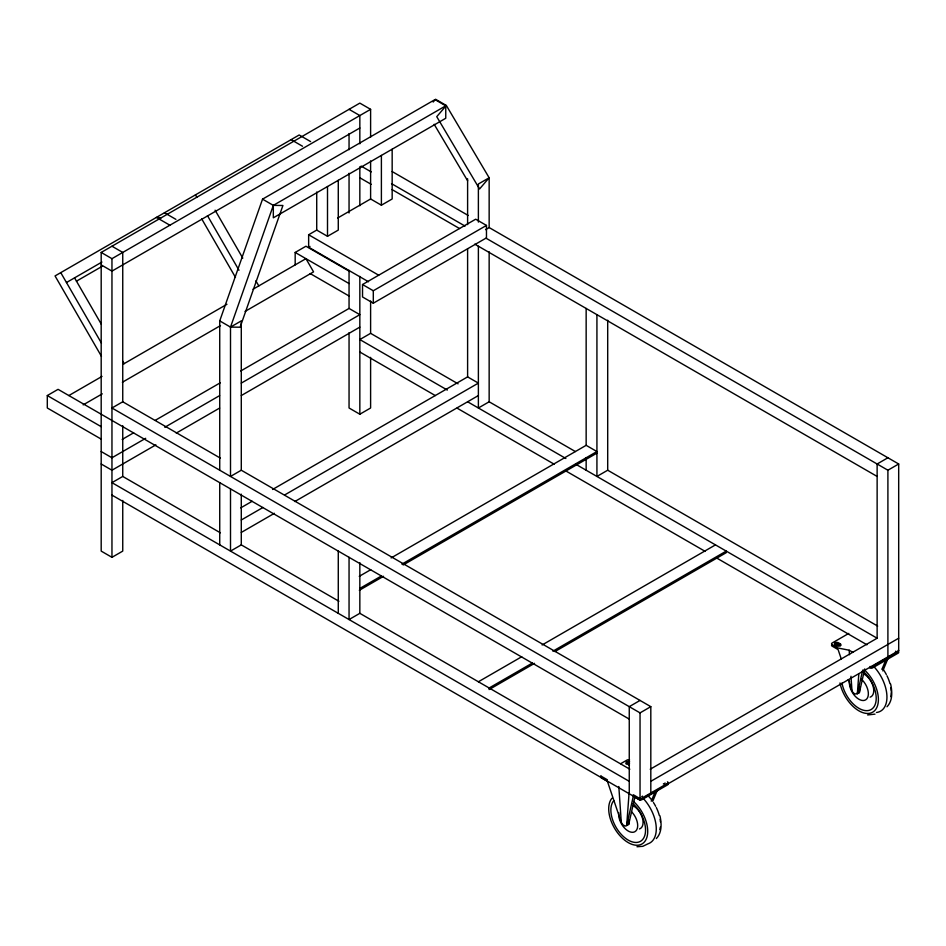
<?xml version="1.0" encoding="UTF-8"?>
<svg xmlns="http://www.w3.org/2000/svg" width="946" height="946" viewBox="0 0 946 946"><rect width="100%" height="100%" fill="white"/><g stroke="black" fill="none" stroke-linecap="round" stroke-linejoin="round"><path stroke-width="1.42" d="M629.102 792.665L626.69 825.527L625.14 826.095L622.846 824.77L621.297 822.417L607.427 781.372L601.467 777.931A1.904 1.1 0 0 1 601.159 776.595M858.826 673.729L857.36 693.737C850.785 696.043 850.147 682.515 848.278 679.677M629.031 820.076L628.712 824.356L626.607 824.77M859.819 686.855L859.382 692.567L857.277 692.98M635.003 796.532L628.712 824.356L626.69 825.527L633.288 796.307L639.177 799.701A1.904 1.1 0 0 0 641.873 799.701L667.474 784.932A1.904 1.1 0 0 0 667.474 783.371A1.904 1.1 0 0 0 667.474 781.81M862.705 670.075L857.36 693.737L859.382 692.567L864.727 668.917M219.732 470.221L219.732 320.883L262.539 199.157L434.971 99.602L445.755 105.822L445.755 118.262L273.323 217.817L273.323 205.377L445.755 105.822M653.367 792.299L650.813 793.765L650.813 706.662L241.289 470.221L230.505 476.441L230.505 327.115L273.323 205.377L282.925 205.483L240.107 327.21L230.505 327.115L219.732 320.883M651.238 801.191L655.117 791.837M652.705 801.357L657.139 790.667M881.909 669.401L886.343 658.7M882.819 670.903L888.365 657.541M433.173 102.05L435.574 99.259L446.346 105.479L489.153 177.777L489.153 227.56L898.688 463.989L898.688 650.659L667.379 784.199M446.346 105.479L436.745 116.665L479.551 188.975L489.153 177.777L478.38 183.997L478.38 222.085M656.347 838.546C662.129 832.539 661.656 823.363 659.953 815.795M887.017 706.757C892.799 700.75 892.326 691.561 890.624 684.005M122.744 500.458L122.744 551.104L111.959 557.324L101.187 551.104L101.187 252.44L359.835 103.114L370.607 109.334L370.607 137.158M66.468 282.535L101.943 262.054M101.187 252.44L111.959 258.672L370.607 109.334M76.46 281.175L102.038 266.405M359.835 128.006L111.959 271.112L101.187 264.892M368.502 281.766L308.644 247.202L308.644 234.762L316.721 230.091L327.505 236.311L338.278 230.091L338.278 180.319M337.651 218.018L370.607 198.979L381.392 205.199L392.164 198.979L392.164 149.208M101.187 439.11L47.3 407.998L47.3 395.558L58.073 389.338L629.256 719.102M295.176 264.892L295.176 252.452L305.948 246.22L349.807 271.549M308.644 247.202L309.992 246.421M68.857 395.558L102.026 376.402M123.69 363.891L226.945 304.281M253.02 289.228L305.948 258.672L313.564 271.869L245.061 311.423M83.165 404.888L102.286 393.843M122.365 382.255L220.513 325.59M230.505 327.115L241.289 320.883L241.289 470.221M220.371 458.136L122.744 401.778L111.959 407.998L640.04 712.882L650.813 706.662M362.531 284.533L475.684 219.2L486.469 225.42L486.469 237.872L373.303 303.205L362.531 296.973L362.531 284.533L373.303 290.753L486.469 225.42M122.164 439.441L133.634 432.819M155.298 420.308L220.312 382.775M240.71 370.998L349.05 308.443L359.835 314.663L241.289 383.106M485.57 229.63L489.153 227.56M145.684 438.305L111.959 457.769L101.187 451.549M164.805 427.273L219.614 395.617M155.877 444.868L111.959 470.221L101.187 464.001M176.275 433.091L219.614 408.069M241.289 395.558L359.835 327.115M220.371 532.811L122.744 476.441L111.959 482.661L629.256 781.325M458.089 383.84L370.607 333.335L359.835 339.555L447.316 390.059M349.05 332.696L349.05 407.998L359.835 414.218L370.607 407.998L370.607 357.352M240.71 507.884L252.18 501.262M272.578 489.484L467.608 376.886L478.38 383.106L284.628 494.971M241.289 519.993L262.953 507.482M241.289 532.444L274.423 513.3M294.821 501.534L478.38 395.558M338.916 601.254L241.289 544.884L230.505 551.104L230.505 488.881M575.369 451.549L489.153 401.778L478.38 407.998L478.38 246.22M359.255 576.327L370.726 569.705M391.124 557.927L586.153 445.33L596.926 451.549L401.896 564.147M359.835 588.436L381.498 575.925M359.326 590.292L383.544 576.303M403.173 564.975L596.926 453.11M629.811 769.193L359.835 613.327L349.05 619.547L349.05 557.324M877.675 626.086L607.699 470.221L596.926 476.441L596.926 314.663M478.38 681.77L521.719 656.749M542.117 644.971L715.472 544.884M532.492 662.969L489.153 687.99L489.153 689.551M552.89 651.191L726.256 551.104L726.256 552.665L554.935 651.569M887.904 457.769L877.131 463.989L877.131 638.219L650.233 769.216M489.922 689.102L534.537 663.347M486.043 238.203L887.904 470.221L898.688 463.989M640.04 700.43L629.256 706.662L629.256 793.765M620.659 763.729L627.056 760.04A1.904 1.1 0 0 1 629.563 759.945M848.775 633.418L832.137 643.02A1.904 1.1 0 0 0 832.137 644.581L838.097 648.022L849.165 650.221L852.819 652.326M628.404 763.729L629.244 763.245L628.404 762.76M836.843 644.77L838.534 643.8M650.813 781.325L898.688 638.219M667.474 783.371L641.873 798.152A1.904 1.1 0 0 1 639.177 798.152L633.288 794.746M641.234 799.299L643.623 797.916M646.023 796.532L648.412 795.148M655.909 790.821L659.74 788.609M875.003 714.135L867.648 714.951M636.977 846.741L642.807 846.327L648.045 843.785A30.65 17.702 60 0 0 643.209 798.389M161.045 217.887L156.386 217.426L169.89 225.219M349.05 109.334L359.835 115.554L359.835 143.804M392.164 171.557L468.235 215.475M361.1 166.07L371.246 171.924M391.526 183.642L465.065 226.094M310.607 141.581L299.184 134.982L55.045 275.936L101.447 356.323M392.022 189.567L459.52 228.53M359.835 177.777L371.246 184.364M474.786 244.151L877.131 476.441M291.096 139.653L302.531 146.252M262.539 199.157L273.323 205.377M308.644 234.762L378.696 275.203M295.176 252.452L349.05 283.552M310.205 273.571L349.05 296.003M164.462 212.755L175.897 219.354M467.608 401.778L565.862 458.503M576.008 464.368L877.131 638.219M359.835 352.007L435.314 395.582M457.06 408.128L554.285 464.261M565.803 470.919L705.243 551.423M716.82 558.105L866.95 644.782M836.843 643.8L838.534 644.77M111.959 246.22L122.744 252.44L122.744 401.778M47.3 395.558L101.187 426.67M607.427 779.811L601.467 776.37A1.904 1.1 0 0 1 600.899 775.59M111.959 495.113L640.04 799.985L640.04 712.882M434.167 124.293L467.608 180.769M215.097 210.189L242.779 258.128M255.881 280.844L258.802 285.893M195.467 194.864L196.898 197.336M207.481 215.676L238.995 270.249M201.711 218.881L235.459 277.332M74.557 277.876L101.376 324.324M122.625 361.124L124.092 363.666M60.757 272.637L101.435 343.102M841.337 659.161L838.097 649.583L832.137 646.142A1.904 1.1 0 0 1 831.972 644.687M849.165 650.221L849.484 654.715M850.974 676.26L851.979 690.627M618.814 786.504L621.297 822.417M887.904 470.221L887.904 656.879M607.699 320.209L607.699 470.221M586.153 308.443L586.153 445.33M586.153 457.781L586.153 470.221M489.153 251.766L489.153 401.778M467.608 178.77L467.608 224.628M467.608 248.833L467.608 376.886M381.392 155.428L381.392 205.199M373.303 290.753L373.303 303.205M370.607 160.915L370.607 199.5M370.607 300.982L370.607 333.335M359.835 166.721L359.835 205.743M359.835 276.398L359.835 414.218M359.835 562.598L359.835 613.327M349.05 133.552L349.05 149.728M349.05 173.26L349.05 212.968M349.05 270.32L349.05 308.443M338.278 551.104L338.278 613.327M327.505 186.539L327.505 236.311M316.721 192.026L316.721 230.091M241.289 494.155L241.289 544.884M219.732 482.661L219.732 544.884M122.744 425.712L122.744 476.441M111.959 258.672L111.959 557.324M898.31 650.139A1.904 1.1 0 0 1 898.144 651.581L872.543 666.362A1.904 1.1 0 0 1 870.036 666.457M864.159 669.65A27.588 15.928 60 0 1 872.508 712.279A27.588 15.928 60 0 1 839.977 682.953M873.879 666.599A30.65 17.702 60 0 1 886.899 695.393A30.65 17.702 60 0 1 876.481 712.492M861.439 679.228A13.41 7.745 60 0 1 868.097 696.197A13.41 7.745 60 0 1 856.958 697.9A13.41 7.745 60 0 1 849.532 681.049M863.887 674.013A13.41 7.745 60 0 1 873.158 686.512A13.41 7.745 60 0 1 870.143 697.167M863.568 671.719A24.525 14.155 60 0 1 876.114 700.371A24.525 14.155 60 0 1 859.938 708.885A24.525 14.155 60 0 1 841.987 683.083M882.5 668.408A27.588 15.928 60 0 1 886.331 674.51M886.981 675.775A27.588 15.928 60 0 1 889.973 683.651M890.801 687.529A27.588 15.928 60 0 1 891.167 691.242M891.179 692.661A27.588 15.928 60 0 1 890.754 696.646M895.732 651.155A2.377 1.372 0 0 1 895.484 651.487M840.592 645.645A2.377 1.372 0 0 0 840.214 645.361L838.534 644.392A2.377 1.372 0 0 0 834.786 644.675M898.31 651.688A1.904 1.1 0 0 1 898.144 653.13L872.543 667.911A1.904 1.1 0 0 1 869.847 667.911M633.489 801.439A27.588 15.928 60 0 1 646.331 838.865A27.588 15.928 60 0 1 619.145 834.786A27.588 15.928 60 0 1 611.979 798.211M632.898 803.509A24.525 14.155 60 0 1 644.321 836.784A24.525 14.155 60 0 1 620.15 833.154A24.525 14.155 60 0 1 613.777 800.647M631.715 811.928A13.41 7.745 60 0 1 637.237 828.625A13.41 7.745 60 0 1 625.956 829.417A13.41 7.745 60 0 1 618.861 812.839M633.217 805.815A13.41 7.745 60 0 1 642.488 818.302A13.41 7.745 60 0 1 639.472 828.956M648.211 795.917A27.588 15.928 60 0 1 651.829 800.198M653.461 802.539A27.588 15.928 60 0 1 655.661 806.299M656.311 807.565A27.588 15.928 60 0 1 659.303 815.44M660.131 819.319A27.588 15.928 60 0 1 660.426 821.838M660.296 827.159A27.588 15.928 60 0 1 659.788 829.63M665.062 782.945A2.377 1.372 0 0 1 664.435 783.56M663.95 783.785A2.377 1.372 0 0 1 663.371 783.927M626.098 763.954A2.377 1.372 0 0 1 629.598 763.126M629.598 761.565A2.377 1.372 0 0 0 626.512 761.92A2.377 1.372 0 0 0 626.725 763.729L628.404 764.699A2.377 1.372 0 0 0 629.468 765.066M642.594 796.118A2.377 1.372 0 0 1 641.719 796.615M840.214 643.8L838.534 642.831A2.377 1.372 0 0 0 835.164 642.831A2.377 1.372 0 0 0 835.164 644.77L836.843 645.751A2.377 1.372 0 0 0 840.214 645.751A2.377 1.372 0 0 0 840.214 643.8"/></g></svg>
